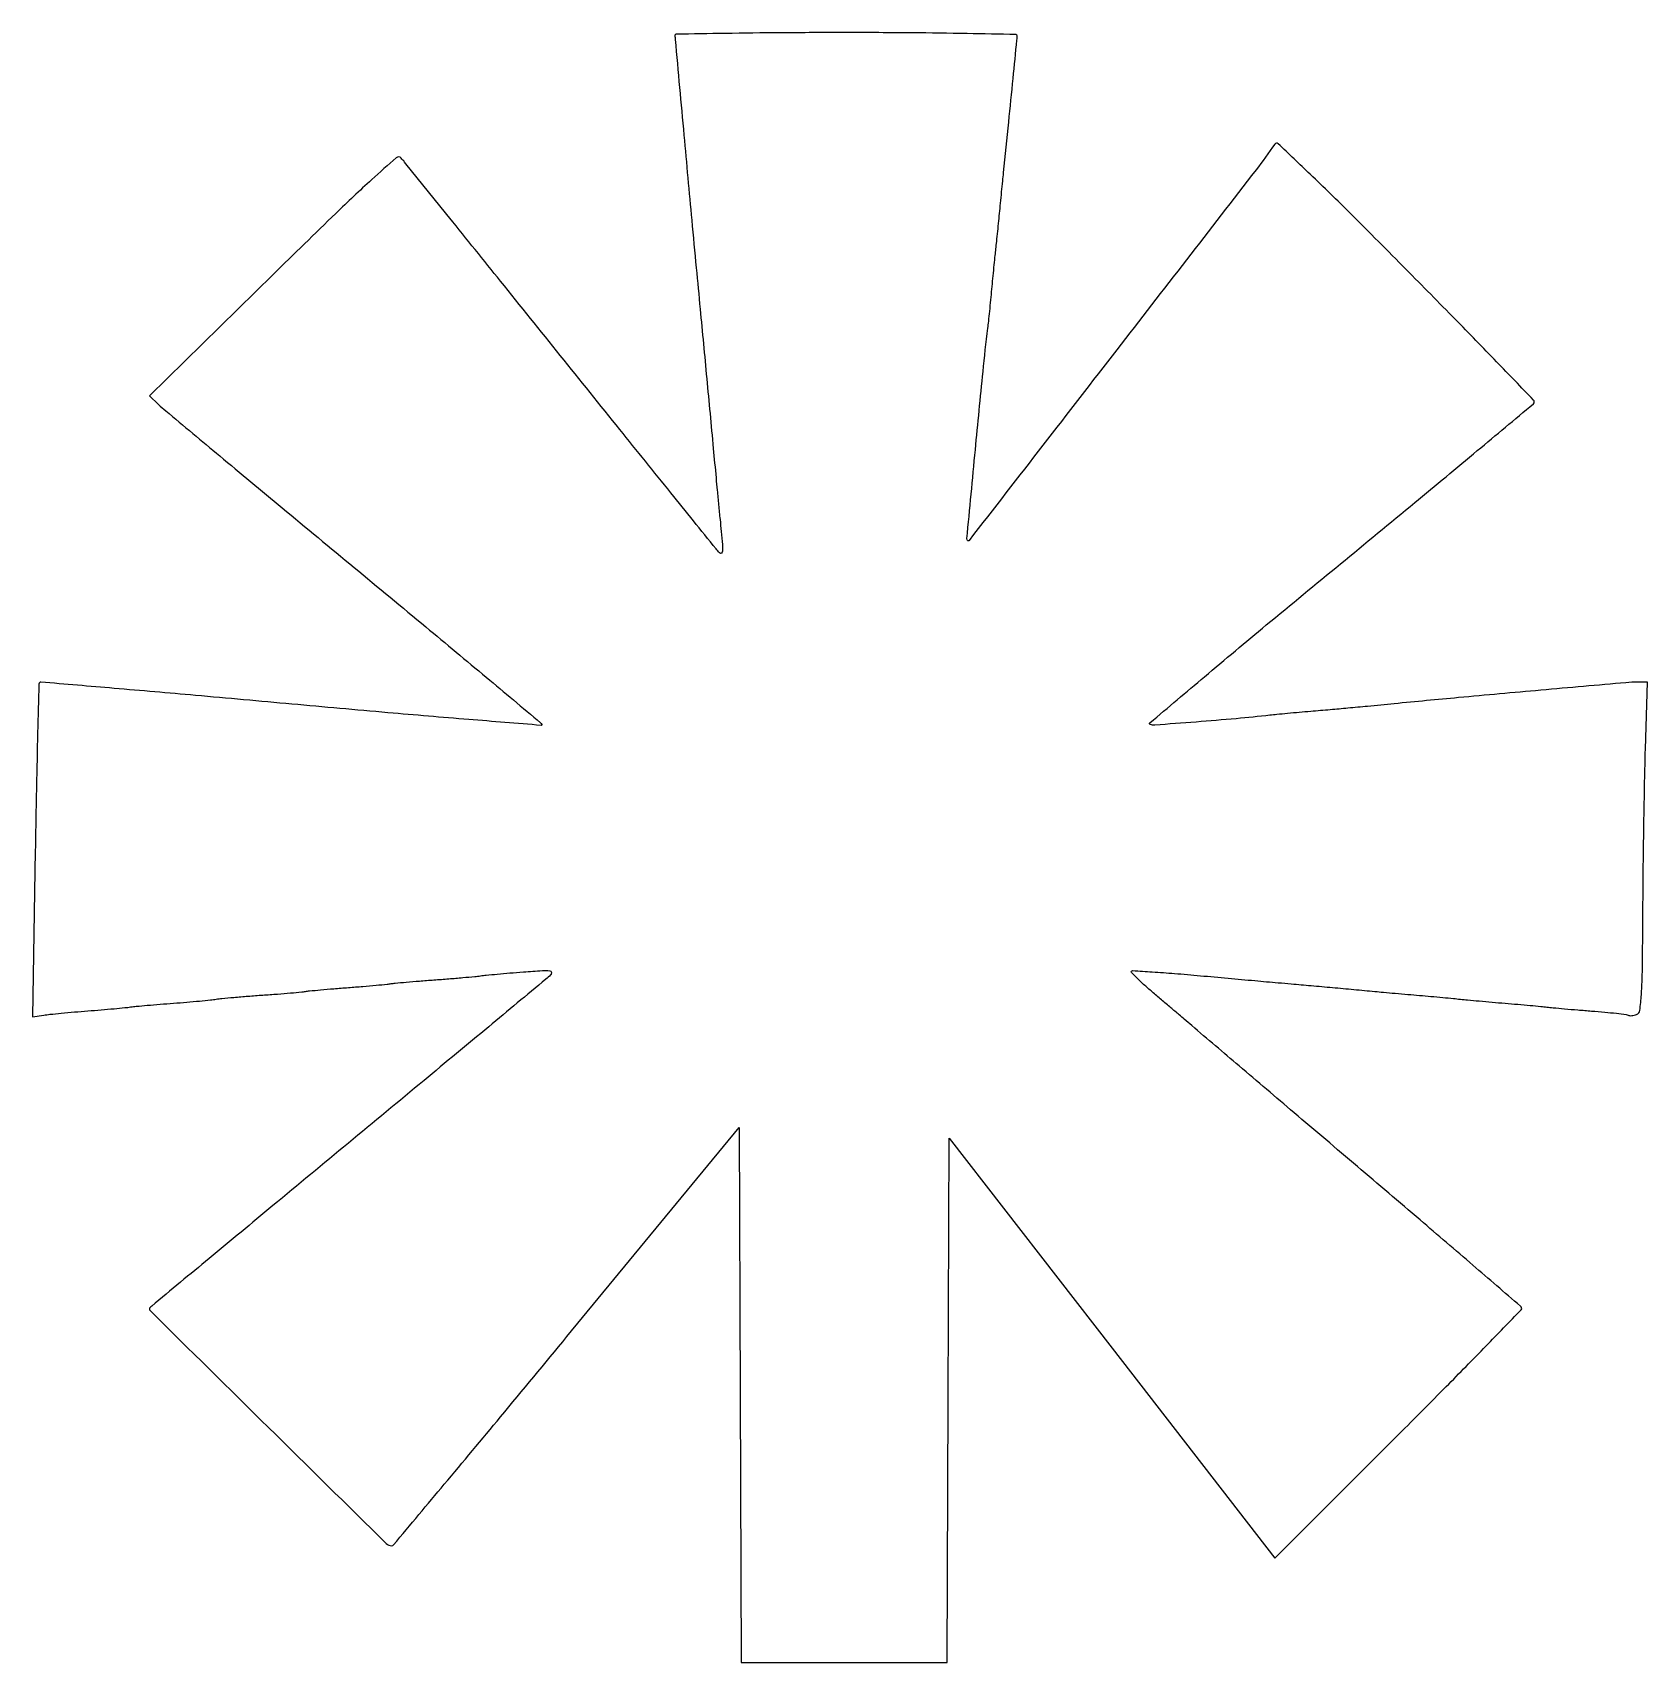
# Model space of a CAD drawing. Extents: x 0 to 415, y 0 to 419.
import ezdxf

# ---------------------------------------------------------------- set-up
doc = ezdxf.new("R2010")
doc.units = 0

msp = doc.modelspace()

# ---------------------------------------------------------------- linework, layer by layer
msp.add_lwpolyline([(165.001217, 418.25, 0.022367), (165.047547, 417.251152, 0.000018), (167.299752, 392.600794, 0.000211), (169.306544, 370.747261, 0.001057), (170.462541, 358.5, -0.000451), (171.474217, 347.918882, -0.000103), (173.164618, 330.02979, -0.000082), (174.851415, 312.10779, -0.000798), (175.553939, 304.5, 0.00115), (175.849017, 301.328889, 0.00069), (176.213151, 297.565823, 0.000691), (176.58566, 293.824098, 0.001207), (176.906172, 290.724079, -0.006079), (177.221404, 287.35446, -0.040449), (177.221855, 285.668858, -0.230076), (176.925627, 285.166585, -0.37015), (176.461986, 285.224079, -0.014853), (175.571442, 286.262908, -0.000041), (163.950373, 300.665823, -0.000249), (150.84151, 316.931954, -0.000155), (135.5, 336, 0.000149), (120.160407, 355.066149, 0.000239), (107.057747, 371.326057, 0.000038), (95.436247, 385.73153, 0.014599), (94.565656, 386.748279, 0.408067), (93.325105, 386.821066, 0.005415), (87.015264, 381.207081, 0.007874), (77.764367, 372.525107, 0.0016), (61.660111, 356.826902), (29.888209, 325.657246), (32.194104, 323.414726, 0.018968), (34.021958, 321.767278, 0.000178), (47.922643, 310.171393, 0.0006), (63.936027, 296.855276, 0.000388), (82.5, 281.480111, -0.000512), (100.92205, 266.214796, -0.000841), (116.474035, 253.2566, -0.000059), (130.432582, 241.583465, -0.126765), (130.752034, 241.137907, -0.553251), (130.57213, 240.896696, -0.000104), (111.969199, 242.405218, -0.001517), (91.190398, 244.158013, -0.000903), (66.456549, 246.36508, 0.000582), (41.680848, 248.591929, 0.000963), (20.763177, 250.406877, 0.000048), (1.904999, 252.004702, 0.223806), (1.545841, 251.871182, 0.189602), (1.393332, 251.510222, 0.000097), (1.083915, 239.041444, 0.001286), (0.777595, 225.147309, 0.000782), (0.483339, 208.716713), (-0.215974, 165.933426), (2.642013, 166.394039, -0.013075), (4.25887, 166.611419, -0.002607), (7.157341, 166.908918, -0.002757), (10.536193, 167.219132, -0.002566), (14, 167.5, 0.001748), (17.437582, 167.773084, 0.001972), (20.7375, 168.059956, 0.001801), (23.542156, 168.325113, 0.010765), (25, 168.5, -0.011272), (26.45789, 168.673393, -0.001886), (29.2625, 168.932327, -0.002066), (32.562418, 169.210702, -0.001831), (36, 169.473727, 0.002376), (39.437581, 169.740523, 0.002679), (42.7375, 170.030227, 0.002449), (45.54156, 170.305409, 0.014574), (47, 170.498854, -0.015835), (48.495804, 170.693417, -0.002294), (51.55625, 170.979144, -0.002597), (55.179489, 171.281698, -0.00222), (59, 171.563686, 0.00168), (62.748055, 171.836251, 0.00224), (66.15, 172.110475, 0.001569), (69.000316, 172.362106, 0.022944), (70, 172.5, -0.0216), (70.999546, 172.640613, -0.001476), (73.85, 172.908233, -0.002108), (77.251945, 173.203042, -0.001581), (81, 173.5, 0.001536), (84.748055, 173.796617, 0.002048), (88.15, 174.090394, 0.001434), (91.000588, 174.356568, 0.020994), (92, 174.495323, -0.021587), (92.999473, 174.63288, -0.001475), (95.85, 174.891997, -0.002106), (99.251945, 175.176689, -0.001579), (103, 175.46254, 0.001585), (106.820514, 175.75396, 0.001855), (110.44375, 176.055414, 0.001635), (113.504985, 176.331637, 0.011349), (115, 176.505776, -0.010093), (116.45776, 176.67929, -0.001687), (119.2625, 176.946291, -0.001848), (122.562417, 177.2369, -0.001638), (126, 177.51549, -0.003656), (130.886181, 177.859443, -0.043678), (132.777103, 177.813417, -0.335003), (133.219209, 177.394778, -0.247376), (133, 176.73077, -0.018254), (131.777855, 175.636142, -0.000068), (117.10625, 163.433786, -0.000357), (100.466842, 149.618723, -0.000225), (81, 133.494371, 0.000042), (61.601655, 117.438717, 0.000068), (45.1875, 103.84694, 0.000004), (30.414194, 91.61025, 0.010695), (30, 91.251959, 0.431187), (29.98254, 90.460272, 0.000091), (60.43204, 60.430003, 0.000129), (90.733398, 30.572106, 0.19693), (92.129625, 30, 0.221732), (92.622201, 30.229735, 0.000084), (105.668714, 45.787792, 0.001264), (120.138762, 63.138197, 0.000766), (137.183809, 83.745675), (181.5, 137.491351), (181.756892, 68.745675), (182.013785, 0), (208.499904, 0), (234.986023, 0), (235.243011, 67.38036), (235.5, 134.760721), (277.398792, 80.784957), (319.297584, 26.809194), (351.150257, 58.650202, 0.001323), (363.345353, 70.905534, 0.002186), (373.572339, 81.328355, 0.000211), (382.657482, 90.676703, 0.293169), (382.751465, 91.139521, 0.123129), (382.43606, 91.58599, 0.000072), (370.236368, 102.084473, 0.000923), (356.621322, 113.753871, 0.000563), (340.5, 127.488535, -0.000036), (324.222321, 141.326829, -0.000054), (310.102161, 153.3353, -0.000018), (297.895084, 163.719848, -0.001481), (295.99672, 165.344619, 0.001054), (294.660377, 166.490343, 0.000283), (292.53352, 168.303969, 0.000287), (290.115428, 170.361179, 0.000297), (287.722348, 172.392295, -0.007356), (285.539653, 174.298505, -0.012336), (283.770166, 175.97113, -0.006), (282.369024, 177.396408, -0.40821), (282.372198, 177.705532, -0.215077), (282.770546, 177.856244, -0.000821), (287.767058, 177.537833, -0.003964), (293.46345, 177.120053, -0.002457), (300.14657, 176.543533, 0.000162), (307.23033, 175.899679, 0.000172), (314.16493, 175.274053, 0.000164), (320.130481, 174.739894, 0.000803), (323.5, 174.44475, -0.000607), (328.595174, 174.000465, -0.00049), (334.06704, 173.511232, -0.000483), (339.629758, 173.002958, -0.000537), (345, 172.501218, 0.000968), (347.211611, 172.296511, 0.000389), (350.234375, 172.024997, 0.000385), (353.490412, 171.737616, 0.000488), (356.5, 171.477283, -0.000955), (359.436678, 171.220492, -0.000864), (362.471875, 170.943952, -0.000865), (365.188991, 170.686914, -0.002767), (367, 170.502313, 0.003441), (368.864477, 170.3148, 0.000929), (371.821875, 170.043457, 0.000941), (375.180471, 169.747969, 0.000975), (378.5, 169.468735, -0.001196), (381.764605, 169.192672, -0.001275), (384.958371, 168.906694, -0.00121), (387.704079, 168.647071, -0.005947), (389.251902, 168.47833, 0.006917), (390.831704, 168.309202, 0.001258), (393.765187, 168.043585, 0.001354), (397.200882, 167.75058, 0.001228), (400.751902, 167.466205, -0.003661), (404.151955, 167.177264, -0.00544), (407.12405, 166.870113, -0.002551), (409.642863, 166.569053, -0.104753), (410.159758, 166.390381, 0.116586), (410.515377, 166.276692, 0.039501), (411.062227, 166.277598, 0.036751), (411.68819, 166.374822, 0.034727), (412.305525, 166.563747, 0.27384), (413.144233, 167.622787, 0.018044), (413.545683, 171.658229, 0.012509), (413.805926, 178.493746, 0.001826), (413.936313, 192.386023, -0.001369), (414.02886, 203.311457, -0.001045), (414.187855, 215.267186, -0.001056), (414.38387, 226.466575, -0.00249), (414.58932, 234.819032), (415.097548, 252), (412.547145, 252, 0.02191), (409.585764, 251.87017, 0.000202), (387.67069, 249.935999, 0.000795), (366.518613, 248.02667, 0.001644), (350, 246.454312, -0.000446), (343.144137, 245.785141, -0.001073), (338.065666, 245.305025, -0.001271), (333.529786, 244.897644, -0.000934), (328.5, 244.46825, 0.001263), (325.563322, 244.215596, 0.001143), (322.528125, 243.939748, 0.001144), (319.811069, 243.680282, 0.003655), (318, 243.489778, -0.005653), (309.372374, 242.6171, -0.003305), (299.01809, 241.756862, -0.000727), (288.420255, 240.962388, -0.109801), (287.223432, 241.137586, -0.571118), (287.153355, 241.54855, -0.000218), (301.199245, 253.413633, -0.002167), (317.08269, 266.701651, -0.001284), (336.13619, 282.419462, 0.0008), (355.255211, 298.160231, 0.00132), (371.352506, 311.528079, 0.000091), (385.778034, 323.576549, 0.222246), (386, 324.051255, 0.194453), (385.800214, 324.545543, 0.000154), (376.314955, 334.356249, 0.00164), (365.670833, 345.2868, 0.001), (353.029633, 358.131793, 0.002019), (338.785281, 372.432044, 0.005262), (328.38881, 382.569696, 0.001503), (320.091818, 390.443984, 0.461335), (319.279633, 390.355744, -0.015154), (314.433902, 383.687322, -0.000153), (278.614528, 337.440227, -0.00001), (240.625645, 288.424932, -0.451631), (240.264523, 288.402144, -0.223671), (240.083701, 288.904831, -0.000064), (242.259433, 311.756535, -0.001151), (244.223301, 331.864932, -0.005914), (245.469866, 343, 0.003859), (245.676887, 344.782949, 0.001306), (245.951408, 347.38125, 0.001299), (246.23988, 350.254789, 0.001492), (246.5, 353, -0.000986), (246.757319, 355.745211, -0.000859), (247.03737, 358.61875, -0.000864), (247.299646, 361.21714, -0.002556), (247.491931, 363, 0.001917), (247.683337, 364.753705, 0.000702), (247.94094, 367.234375, 0.000696), (248.214892, 369.946309, 0.000835), (248.464963, 372.5, -0.000439), (248.720012, 375.125959, -0.000315), (249.009387, 378.059375, -0.000318), (249.288381, 380.851366, -0.000686), (249.507446, 383, 0.00038), (250.842461, 396.014946, 0.000591), (251.971166, 407.233094, 0.000135), (252.949046, 417.096076, 0.024643), (253, 418.129292, 0.407974), (252.649628, 418.487226, 0.000391), (240.116601, 418.745053, 0.003106), (225.925777, 418.937694, 0.001841), (209, 419, 0.001597), (192.128289, 418.946105, 0.002664), (177.925358, 418.779688, 0.000286), (165.302484, 418.557296, 0.40937)], format="xyb", close=True)

doc.saveas('drawing.dxf')
